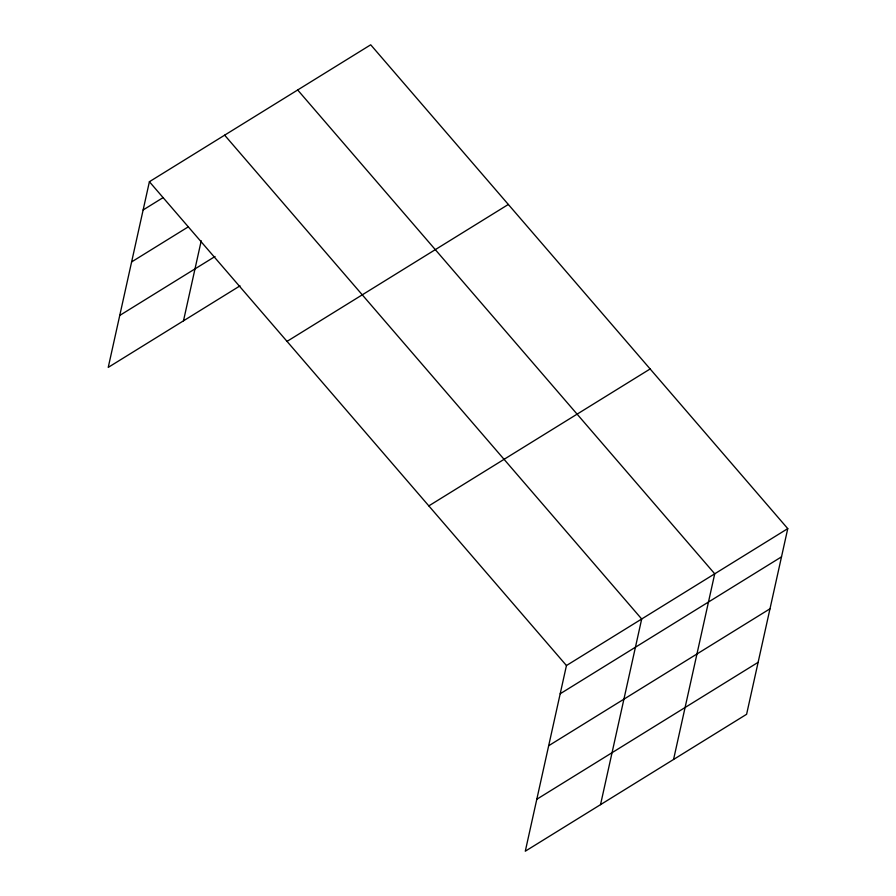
<?xml version="1.0" encoding="UTF-8"?>
<svg xmlns="http://www.w3.org/2000/svg" width="896" height="896" viewBox="0 0 896 896"><rect width="100%" height="100%" fill="white"/><g stroke="black" fill="none" stroke-linecap="round" stroke-linejoin="round"><path stroke-width="1.34" d="M787.763 528.618L566.451 665.538L525.291 851.2L746.603 714.28L787.763 528.618L370.709 44.8L149.397 181.72L108.237 367.382L240.027 285.846M183.49 320.824L201.23 240.778M600.533 804.642L641.693 618.99L224.65 135.173M673.568 759.461L714.728 573.798L297.674 89.981M143.136 209.966L163.128 197.59M131.622 261.912L188.059 226.99M119.75 315.437L215.029 256.491M287.022 341.387L508.334 204.456M428.826 505.882L650.138 368.962M560.19 693.773L781.502 556.853M548.666 745.73L769.989 608.798M536.805 799.254L758.117 662.323M149.397 181.72L566.451 665.538"/></g></svg>
